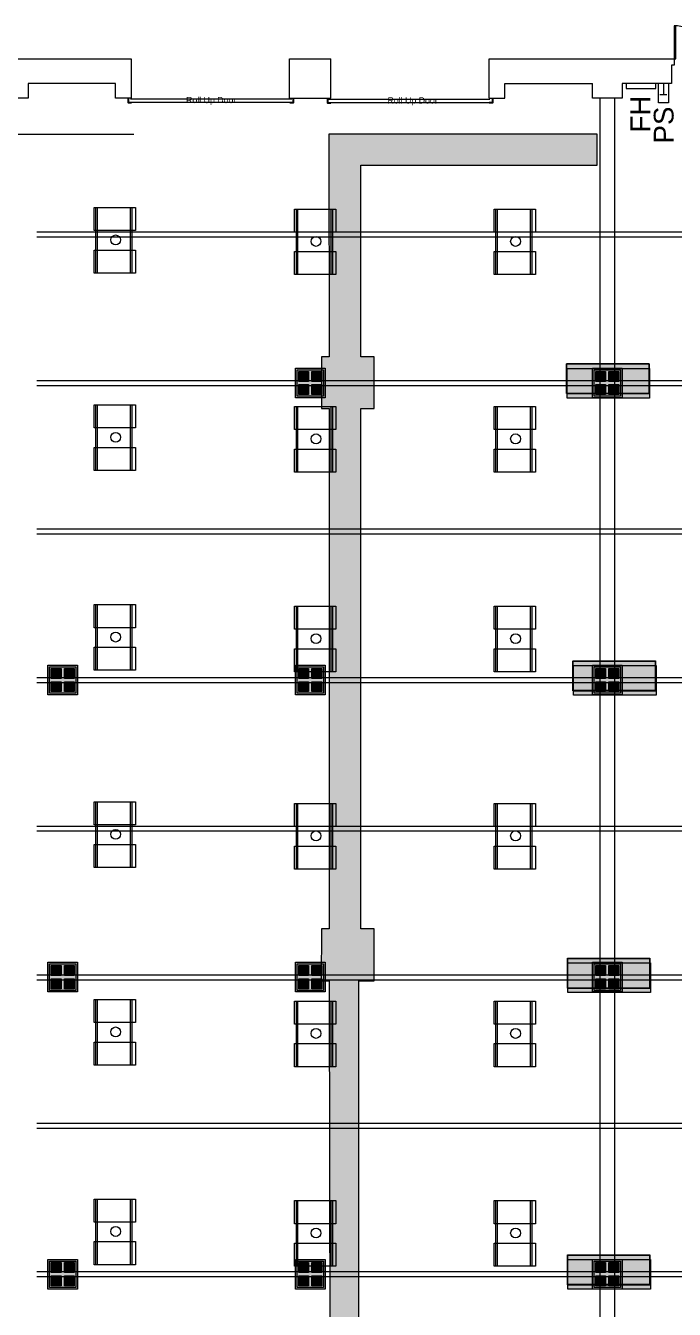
# Model space of a CAD drawing. Header units: inches. Extents: x -10671 to 1761, y -674 to 7170.
# Drawn here: x -6123 to -5337, y 2496 to 4051 of the extents above; entities that cross this region are included whole.
import ezdxf

# ---------------------------------------------------------------- set-up
doc = ezdxf.new("R2010")
doc.units = ezdxf.units.IN
doc.header["$LTSCALE"] = 19.2
doc.header["$MEASUREMENT"] = 0
for name, color, linetype, lineweight in [('DWG-0', 7, 'Continuous', 18), ('Venue-Ceiling-Lights', 7, 'Continuous', 5), ('Venue-Ceiling-Lights Circuits', 7, 'Continuous', 5), ('Venue-Floor Pockets', 7, 'Continuous', 5), ('Venue-Walls and Doors', 7, 'Continuous', 5)]:
    doc.layers.add(name, color=color, linetype=linetype, lineweight=lineweight)
for name, color, linetype, lineweight, true_color in [('DWG-bldg-utility box', 3, 'Continuous', 18, 0x00ff00), ('Venue-Ceiling-HVAC', 7, 'Continuous', 5, 0xbbbbbb), ('Venue-Fire Apparatus and Text', 1, 'Continuous', 5, 0xff0000), ('Venue-NO HANG ZONE', 7, 'Continuous', 15, 0xdd0000), ('Venue-Rigging Steel-High', 7, 'Continuous', 5, 0x800000), ('Venue-Rigging Steel-Low', 7, 'Continuous', 5, 0x0000dd)]:
    doc.layers.add(name, color=color, linetype=linetype, lineweight=lineweight, true_color=true_color)
doc.styles.add('Arial', font='Arial')

# ---------------------------------------------------------------- blocks, each defined once
blk = doc.blocks.new('A-xp01$0$AD03A')
at = {"layer": 'DWG-0'}
for p, q in [((0, 1), (0, 0)), ((0.049, 0), (0.049, 0.999)), ((0, 0), (0.049, 0))]:
    blk.add_line(p, q, dxfattribs=at)
blk.add_arc((0, 0), 1, 0, 90, dxfattribs=at)
blk = doc.blocks.new('FLOORBOX')
at = {"layer": 'Venue-Floor Pockets', "linetype": 'Continuous', "lineweight": 0, "true_color": 0xaaaaaa}
blk.add_hatch(color=253, dxfattribs=at).paths.add_polyline_path([(-18, 18), (18, 18), (18, -18), (-18, -18)])
at = {"layer": 'Venue-Floor Pockets', "linetype": 'Continuous', "lineweight": 0, "true_color": 0xbbbbbb}
blk.add_hatch(color=9, dxfattribs=at).paths.add_polyline_path([(-16, 16), (16, 16), (16, -16), (-16, -16)])
at = {"layer": 'Venue-Floor Pockets', "linetype": 'Continuous', "lineweight": 0, "true_color": 0xdddddd}
for points in [[(-14, 14), (-2, 14), (-2, 2), (-14, 2)], [(2, 14), (14, 14), (14, 2), (2, 2)], [(-14, -2), (-2, -2), (-2, -14), (-14, -14)], [(2, -2), (14, -2), (14, -14), (2, -14)]]:
    blk.add_hatch(color=254, dxfattribs=at).paths.add_polyline_path(points)
at = {"layer": 'Venue-Floor Pockets', "color": 7, "linetype": 'Continuous', "lineweight": 5, "flags": 128}
for points in [[(-18, 18), (18, 18), (18, -18), (-18, -18)], [(-16, 16), (16, 16), (16, -16), (-16, -16)], [(-14, 14), (-2, 14), (-2, 2), (-14, 2)], [(2, 14), (14, 14), (14, 2), (2, 2)], [(-14, -2), (-2, -2), (-2, -14), (-14, -14)], [(2, -2), (14, -2), (14, -14), (2, -14)]]:
    blk.add_lwpolyline(points, close=True, dxfattribs=at)
blk = doc.blocks.new('Group-2582-1')
at = {"layer": 'Venue-Ceiling-Lights', "color": 7, "linetype": 'Continuous', "lineweight": 5, "flags": 128}
for points in [[(-6040.1, 3831), (-5990.1, 3831), (-5990.1, 3803), (-6040.1, 3803)], [(-6038.1, 3831), (-6036.6, 3831), (-6036.6, 3751.4), (-6038.1, 3751.4)], [(-5996, 3831), (-5994.5, 3831), (-5994.5, 3751.4), (-5996, 3751.4)], [(-6040.1, 3779.4), (-5990.1, 3779.4), (-5990.1, 3751.4), (-6040.1, 3751.4)]]:
    blk.add_lwpolyline(points, close=True, dxfattribs=at)
at = {"layer": 'Venue-Ceiling-Lights', "color": 7, "linetype": 'Continuous', "lineweight": 5}
blk.add_circle((-6014.2, 3791.7), 6, dxfattribs=at)
blk = doc.blocks.new('Group-2583-1')
at = {"layer": 'Venue-Ceiling-Lights', "color": 7, "linetype": 'Continuous', "lineweight": 5, "flags": 128}
for points in [[(-5797.2, 3829.1), (-5747.2, 3829.1), (-5747.2, 3801.1), (-5797.2, 3801.1)], [(-5795.1, 3829.1), (-5793.6, 3829.1), (-5793.6, 3749.6), (-5795.1, 3749.6)], [(-5753, 3829.1), (-5751.5, 3829.1), (-5751.5, 3749.6), (-5753, 3749.6)], [(-5797.2, 3777.6), (-5747.2, 3777.6), (-5747.2, 3749.6), (-5797.2, 3749.6)]]:
    blk.add_lwpolyline(points, close=True, dxfattribs=at)
at = {"layer": 'Venue-Ceiling-Lights', "color": 7, "linetype": 'Continuous', "lineweight": 5}
blk.add_circle((-5771.3, 3789.9), 6, dxfattribs=at)
blk = doc.blocks.new('Group-2584-1')
at = {"layer": 'Venue-Ceiling-Lights', "color": 7, "linetype": 'Continuous', "lineweight": 5, "flags": 128}
for points in [[(-5555.3, 3829.1), (-5505.3, 3829.1), (-5505.3, 3801.1), (-5555.3, 3801.1)], [(-5553.2, 3829.1), (-5551.7, 3829.1), (-5551.7, 3749.6), (-5553.2, 3749.6)], [(-5511.1, 3829.1), (-5509.6, 3829.1), (-5509.6, 3749.6), (-5511.1, 3749.6)], [(-5555.3, 3777.6), (-5505.3, 3777.6), (-5505.3, 3749.6), (-5555.3, 3749.6)]]:
    blk.add_lwpolyline(points, close=True, dxfattribs=at)
at = {"layer": 'Venue-Ceiling-Lights', "color": 7, "linetype": 'Continuous', "lineweight": 5}
blk.add_circle((-5529.4, 3789.9), 6, dxfattribs=at)
blk = doc.blocks.new('Group-2591-1')
at = {"layer": 'Venue-Ceiling-Lights', "color": 7, "linetype": 'Continuous', "lineweight": 5, "flags": 128}
for points in [[(-6040.1, 3591.8), (-5990.1, 3591.8), (-5990.1, 3563.8), (-6040.1, 3563.8)], [(-6038.1, 3591.8), (-6036.6, 3591.8), (-6036.6, 3512.2), (-6038.1, 3512.2)], [(-5996, 3591.8), (-5994.5, 3591.8), (-5994.5, 3512.2), (-5996, 3512.2)], [(-6040.1, 3540.2), (-5990.1, 3540.2), (-5990.1, 3512.2), (-6040.1, 3512.2)]]:
    blk.add_lwpolyline(points, close=True, dxfattribs=at)
at = {"layer": 'Venue-Ceiling-Lights', "color": 7, "linetype": 'Continuous', "lineweight": 5}
blk.add_circle((-6014.2, 3552.5), 6, dxfattribs=at)
blk = doc.blocks.new('Group-2592-1')
at = {"layer": 'Venue-Ceiling-Lights', "color": 7, "linetype": 'Continuous', "lineweight": 5, "flags": 128}
for points in [[(-5797.2, 3589.9), (-5747.2, 3589.9), (-5747.2, 3561.9), (-5797.2, 3561.9)], [(-5795.1, 3589.9), (-5793.6, 3589.9), (-5793.6, 3510.3), (-5795.1, 3510.3)], [(-5753, 3589.9), (-5751.5, 3589.9), (-5751.5, 3510.3), (-5753, 3510.3)], [(-5797.2, 3538.3), (-5747.2, 3538.3), (-5747.2, 3510.3), (-5797.2, 3510.3)]]:
    blk.add_lwpolyline(points, close=True, dxfattribs=at)
at = {"layer": 'Venue-Ceiling-Lights', "color": 7, "linetype": 'Continuous', "lineweight": 5}
blk.add_circle((-5771.3, 3550.6), 6, dxfattribs=at)
blk = doc.blocks.new('Group-2593-1')
at = {"layer": 'Venue-Ceiling-Lights', "color": 7, "linetype": 'Continuous', "lineweight": 5, "flags": 128}
for points in [[(-5555.3, 3589.9), (-5505.3, 3589.9), (-5505.3, 3561.9), (-5555.3, 3561.9)], [(-5553.2, 3589.9), (-5551.7, 3589.9), (-5551.7, 3510.3), (-5553.2, 3510.3)], [(-5511.1, 3589.9), (-5509.6, 3589.9), (-5509.6, 3510.3), (-5511.1, 3510.3)], [(-5555.3, 3538.3), (-5505.3, 3538.3), (-5505.3, 3510.3), (-5555.3, 3510.3)]]:
    blk.add_lwpolyline(points, close=True, dxfattribs=at)
at = {"layer": 'Venue-Ceiling-Lights', "color": 7, "linetype": 'Continuous', "lineweight": 5}
blk.add_circle((-5529.4, 3550.6), 6, dxfattribs=at)
blk = doc.blocks.new('Group-2600-1')
at = {"layer": 'Venue-Ceiling-Lights', "color": 7, "linetype": 'Continuous', "lineweight": 5, "flags": 128}
for points in [[(-6040.1, 3349.7), (-5990.1, 3349.7), (-5990.1, 3321.7), (-6040.1, 3321.7)], [(-6038.1, 3349.7), (-6036.6, 3349.7), (-6036.6, 3270.1), (-6038.1, 3270.1)], [(-5996, 3349.7), (-5994.5, 3349.7), (-5994.5, 3270.1), (-5996, 3270.1)], [(-6040.1, 3298.1), (-5990.1, 3298.1), (-5990.1, 3270.1), (-6040.1, 3270.1)]]:
    blk.add_lwpolyline(points, close=True, dxfattribs=at)
at = {"layer": 'Venue-Ceiling-Lights', "color": 7, "linetype": 'Continuous', "lineweight": 5}
blk.add_circle((-6014.2, 3310.4), 6, dxfattribs=at)
blk = doc.blocks.new('Group-2601-1')
at = {"layer": 'Venue-Ceiling-Lights', "color": 7, "linetype": 'Continuous', "lineweight": 5, "flags": 128}
for points in [[(-5797.2, 3347.8), (-5747.2, 3347.8), (-5747.2, 3319.8), (-5797.2, 3319.8)], [(-5795.1, 3347.8), (-5793.6, 3347.8), (-5793.6, 3268.2), (-5795.1, 3268.2)], [(-5753, 3347.8), (-5751.5, 3347.8), (-5751.5, 3268.2), (-5753, 3268.2)], [(-5797.2, 3296.2), (-5747.2, 3296.2), (-5747.2, 3268.2), (-5797.2, 3268.2)]]:
    blk.add_lwpolyline(points, close=True, dxfattribs=at)
at = {"layer": 'Venue-Ceiling-Lights', "color": 7, "linetype": 'Continuous', "lineweight": 5}
blk.add_circle((-5771.3, 3308.5), 6, dxfattribs=at)
blk = doc.blocks.new('Group-2602-1')
at = {"layer": 'Venue-Ceiling-Lights', "color": 7, "linetype": 'Continuous', "lineweight": 5, "flags": 128}
for points in [[(-5555.3, 3347.8), (-5505.3, 3347.8), (-5505.3, 3319.8), (-5555.3, 3319.8)], [(-5553.2, 3347.8), (-5551.7, 3347.8), (-5551.7, 3268.2), (-5553.2, 3268.2)], [(-5511.1, 3347.8), (-5509.6, 3347.8), (-5509.6, 3268.2), (-5511.1, 3268.2)], [(-5555.3, 3296.2), (-5505.3, 3296.2), (-5505.3, 3268.2), (-5555.3, 3268.2)]]:
    blk.add_lwpolyline(points, close=True, dxfattribs=at)
at = {"layer": 'Venue-Ceiling-Lights', "color": 7, "linetype": 'Continuous', "lineweight": 5}
blk.add_circle((-5529.4, 3308.5), 6, dxfattribs=at)
blk = doc.blocks.new('Group-2609-1')
at = {"layer": 'Venue-Ceiling-Lights', "color": 7, "linetype": 'Continuous', "lineweight": 5, "flags": 128}
for points in [[(-6040.1, 3110.7), (-5990.1, 3110.7), (-5990.1, 3082.7), (-6040.1, 3082.7)], [(-6038.1, 3110.7), (-6036.6, 3110.7), (-6036.6, 3031.1), (-6038.1, 3031.1)], [(-5996, 3110.7), (-5994.5, 3110.7), (-5994.5, 3031.1), (-5996, 3031.1)], [(-6040.1, 3059.1), (-5990.1, 3059.1), (-5990.1, 3031.1), (-6040.1, 3031.1)]]:
    blk.add_lwpolyline(points, close=True, dxfattribs=at)
at = {"layer": 'Venue-Ceiling-Lights', "color": 7, "linetype": 'Continuous', "lineweight": 5}
blk.add_circle((-6014.2, 3071.4), 6, dxfattribs=at)
blk = doc.blocks.new('Group-2610-1')
at = {"layer": 'Venue-Ceiling-Lights', "color": 7, "linetype": 'Continuous', "lineweight": 5, "flags": 128}
for points in [[(-5797.2, 3108.8), (-5747.2, 3108.8), (-5747.2, 3080.8), (-5797.2, 3080.8)], [(-5795.1, 3108.8), (-5793.6, 3108.8), (-5793.6, 3029.2), (-5795.1, 3029.2)], [(-5753, 3108.8), (-5751.5, 3108.8), (-5751.5, 3029.2), (-5753, 3029.2)], [(-5797.2, 3057.2), (-5747.2, 3057.2), (-5747.2, 3029.2), (-5797.2, 3029.2)]]:
    blk.add_lwpolyline(points, close=True, dxfattribs=at)
at = {"layer": 'Venue-Ceiling-Lights', "color": 7, "linetype": 'Continuous', "lineweight": 5}
blk.add_circle((-5771.3, 3069.5), 6, dxfattribs=at)
blk = doc.blocks.new('Group-2611-1')
at = {"layer": 'Venue-Ceiling-Lights', "color": 7, "linetype": 'Continuous', "lineweight": 5, "flags": 128}
for points in [[(-5555.3, 3108.8), (-5505.3, 3108.8), (-5505.3, 3080.8), (-5555.3, 3080.8)], [(-5553.2, 3108.8), (-5551.7, 3108.8), (-5551.7, 3029.2), (-5553.2, 3029.2)], [(-5511.1, 3108.8), (-5509.6, 3108.8), (-5509.6, 3029.2), (-5511.1, 3029.2)], [(-5555.3, 3057.2), (-5505.3, 3057.2), (-5505.3, 3029.2), (-5555.3, 3029.2)]]:
    blk.add_lwpolyline(points, close=True, dxfattribs=at)
at = {"layer": 'Venue-Ceiling-Lights', "color": 7, "linetype": 'Continuous', "lineweight": 5}
blk.add_circle((-5529.4, 3069.5), 6, dxfattribs=at)
blk = doc.blocks.new('Group-2618-1')
at = {"layer": 'Venue-Ceiling-Lights', "color": 7, "linetype": 'Continuous', "lineweight": 5, "flags": 128}
for points in [[(-6040.1, 2871.2), (-5990.1, 2871.2), (-5990.1, 2843.2), (-6040.1, 2843.2)], [(-6038.1, 2871.2), (-6036.6, 2871.2), (-6036.6, 2791.6), (-6038.1, 2791.6)], [(-5996, 2871.2), (-5994.5, 2871.2), (-5994.5, 2791.6), (-5996, 2791.6)], [(-6040.1, 2819.6), (-5990.1, 2819.6), (-5990.1, 2791.6), (-6040.1, 2791.6)]]:
    blk.add_lwpolyline(points, close=True, dxfattribs=at)
at = {"layer": 'Venue-Ceiling-Lights', "color": 7, "linetype": 'Continuous', "lineweight": 5}
blk.add_circle((-6014.2, 2831.9), 6, dxfattribs=at)
blk = doc.blocks.new('Group-2619-1')
at = {"layer": 'Venue-Ceiling-Lights', "color": 7, "linetype": 'Continuous', "lineweight": 5, "flags": 128}
for points in [[(-5797.2, 2869.3), (-5747.2, 2869.3), (-5747.2, 2841.3), (-5797.2, 2841.3)], [(-5795.1, 2869.3), (-5793.6, 2869.3), (-5793.6, 2789.8), (-5795.1, 2789.8)], [(-5753, 2869.3), (-5751.5, 2869.3), (-5751.5, 2789.8), (-5753, 2789.8)], [(-5797.2, 2817.8), (-5747.2, 2817.8), (-5747.2, 2789.8), (-5797.2, 2789.8)]]:
    blk.add_lwpolyline(points, close=True, dxfattribs=at)
at = {"layer": 'Venue-Ceiling-Lights', "color": 7, "linetype": 'Continuous', "lineweight": 5}
blk.add_circle((-5771.3, 2830.1), 6, dxfattribs=at)
blk = doc.blocks.new('Group-2620-1')
at = {"layer": 'Venue-Ceiling-Lights', "color": 7, "linetype": 'Continuous', "lineweight": 5, "flags": 128}
for points in [[(-5555.3, 2869.3), (-5505.3, 2869.3), (-5505.3, 2841.3), (-5555.3, 2841.3)], [(-5553.2, 2869.3), (-5551.7, 2869.3), (-5551.7, 2789.8), (-5553.2, 2789.8)], [(-5511.1, 2869.3), (-5509.6, 2869.3), (-5509.6, 2789.8), (-5511.1, 2789.8)], [(-5555.3, 2817.8), (-5505.3, 2817.8), (-5505.3, 2789.8), (-5555.3, 2789.8)]]:
    blk.add_lwpolyline(points, close=True, dxfattribs=at)
at = {"layer": 'Venue-Ceiling-Lights', "color": 7, "linetype": 'Continuous', "lineweight": 5}
blk.add_circle((-5529.4, 2830.1), 6, dxfattribs=at)
blk = doc.blocks.new('Group-2627-1')
at = {"layer": 'Venue-Ceiling-Lights', "color": 7, "linetype": 'Continuous', "lineweight": 5, "flags": 128}
for points in [[(-6040.1, 2629.4), (-5990.1, 2629.4), (-5990.1, 2601.4), (-6040.1, 2601.4)], [(-6038.1, 2629.4), (-6036.6, 2629.4), (-6036.6, 2549.8), (-6038.1, 2549.8)], [(-5996, 2629.4), (-5994.5, 2629.4), (-5994.5, 2549.8), (-5996, 2549.8)], [(-6040.1, 2577.8), (-5990.1, 2577.8), (-5990.1, 2549.8), (-6040.1, 2549.8)]]:
    blk.add_lwpolyline(points, close=True, dxfattribs=at)
at = {"layer": 'Venue-Ceiling-Lights', "color": 7, "linetype": 'Continuous', "lineweight": 5}
blk.add_circle((-6014.2, 2590.1), 6, dxfattribs=at)
blk = doc.blocks.new('Group-2628-1')
at = {"layer": 'Venue-Ceiling-Lights', "color": 7, "linetype": 'Continuous', "lineweight": 5, "flags": 128}
for points in [[(-5797.2, 2627.5), (-5747.2, 2627.5), (-5747.2, 2599.5), (-5797.2, 2599.5)], [(-5795.1, 2627.5), (-5793.6, 2627.5), (-5793.6, 2547.9), (-5795.1, 2547.9)], [(-5753, 2627.5), (-5751.5, 2627.5), (-5751.5, 2547.9), (-5753, 2547.9)], [(-5797.2, 2575.9), (-5747.2, 2575.9), (-5747.2, 2547.9), (-5797.2, 2547.9)]]:
    blk.add_lwpolyline(points, close=True, dxfattribs=at)
at = {"layer": 'Venue-Ceiling-Lights', "color": 7, "linetype": 'Continuous', "lineweight": 5}
blk.add_circle((-5771.3, 2588.2), 6, dxfattribs=at)
blk = doc.blocks.new('Group-2629-1')
at = {"layer": 'Venue-Ceiling-Lights', "color": 7, "linetype": 'Continuous', "lineweight": 5, "flags": 128}
for points in [[(-5555.3, 2627.5), (-5505.3, 2627.5), (-5505.3, 2599.5), (-5555.3, 2599.5)], [(-5553.2, 2627.5), (-5551.7, 2627.5), (-5551.7, 2547.9), (-5553.2, 2547.9)], [(-5511.1, 2627.5), (-5509.6, 2627.5), (-5509.6, 2547.9), (-5511.1, 2547.9)], [(-5555.3, 2575.9), (-5505.3, 2575.9), (-5505.3, 2547.9), (-5555.3, 2547.9)]]:
    blk.add_lwpolyline(points, close=True, dxfattribs=at)
at = {"layer": 'Venue-Ceiling-Lights', "color": 7, "linetype": 'Continuous', "lineweight": 5}
blk.add_circle((-5529.4, 2588.2), 6, dxfattribs=at)

msp = doc.modelspace()

# ---------------------------------------------------------------- hatches: boundary and pattern name
at = {"layer": 'Venue-Ceiling-HVAC', "linetype": 'Continuous', "lineweight": 0, "true_color": 0xbbbbbb}
msp.add_hatch(color=9, dxfattribs=at).paths.add_polyline_path([(-5430.6, 3919.8), (-5719.2, 3919.8), (-5719.4, 3919.7), (-5755.7, 3919.8), (-5755.2, 3650.1), (-5764.5, 3649.9), (-5764.5, 3587.4), (-5755.2, 3587.4), (-5755.2, 3503.3), (-5755.2, 2956.7), (-5764.5, 2956.7), (-5764.9, 2894), (-5755.2, 2894), (-5754.1, 2234.2), (-5764.5, 2234.2), (-5764.5, 2174.2), (-5754.6, 2174.2), (-5755.8, 1753.5), (-5764.5, 1753.5), (-5764.5, 1690.8), (-5755.2, 1690.8), (-5755.2, 1055.9), (-5764.5, 1055.9), (-5764.5, 993.9), (-5700.9, 993.2), (-5700.9, 1055.9), (-5716.9, 1055.9), (-5716.3, 1690.8), (-5700.4, 1690.8), (-5700.6, 1753.5), (-5716.8, 1753.5), (-5716.8, 2171.5), (-5700.4, 2171.5), (-5700.5, 2234.2), (-5719.3, 2234.2), (-5719.3, 2894), (-5700.9, 2894), (-5700.9, 2956.7), (-5716.9, 2956.7), (-5716.9, 3587.4), (-5700.9, 3587.4), (-5700.9, 3650.1), (-5716.8, 3650.1), (-5716.8, 3882.4), (-5430.6, 3882.4)])
at = {"layer": 'Venue-NO HANG ZONE', "linetype": 'Continuous', "lineweight": 0}
for points in [[(-5467.5, 3605.7), (-5467.5, 3641.7), (-5367.5, 3641.7), (-5367.5, 3605.7)], [(-5466.9, 3600), (-5466.9, 3636), (-5366.9, 3636), (-5366.9, 3600)], [(-5459.7, 3245.7), (-5459.7, 3281.7), (-5359.7, 3281.7), (-5359.7, 3245.7)], [(-5459.1, 3240), (-5459.1, 3276), (-5359.1, 3276), (-5359.1, 3240)], [(-5466.6, 2885.1), (-5466.6, 2921.1), (-5366.6, 2921.1), (-5366.6, 2885.1)], [(-5466, 2879.5), (-5466, 2915.5), (-5366, 2915.5), (-5366, 2879.5)], [(-5466.6, 2525.7), (-5466.6, 2561.7), (-5366.6, 2561.7), (-5366.6, 2525.7)], [(-5466, 2520), (-5466, 2556), (-5366, 2556), (-5366, 2520)]]:
    msp.add_hatch(color=7, dxfattribs=at).paths.add_polyline_path(points)

# ---------------------------------------------------------------- linework, layer by layer
at = {"layer": 'Venue-Ceiling-HVAC', "flags": 128}
msp.add_lwpolyline([(-5719.3, 2234.2), (-5719.3, 2894), (-5700.9, 2894), (-5700.9, 2956.7), (-5716.9, 2956.7), (-5716.9, 3587.4), (-5700.9, 3587.4), (-5700.9, 3650.1), (-5716.8, 3650.1), (-5716.8, 3882.4), (-5430.6, 3882.4), (-5430.6, 3919.8), (-5719.2, 3919.8), (-5719.4, 3919.7), (-5755.7, 3919.8), (-5755.2, 3650.1), (-5764.5, 3649.9), (-5764.5, 3587.4), (-5755.2, 3587.4), (-5755.2, 3503.3), (-5755.2, 2956.7), (-5764.5, 2956.7), (-5764.9, 2894), (-5755.2, 2894), (-5754.1, 2234.2)], dxfattribs=at)
at = {"layer": 'Venue-Ceiling-Lights Circuits', "color": 7, "linetype": 'Continuous', "lineweight": 5}
msp.add_line((-9940.8, 3919.9), (-5992.1, 3919.9), dxfattribs=at)
at = {"layer": 'Venue-Fire Apparatus and Text', "color": 1, "linetype": 'Continuous', "true_color": 0xff0000}
for p, q in [((-5346, 3967.6), (-5354.7, 3967.6)), ((-5350.2, 3981.6), (-5350.2, 3967.6))]:
    msp.add_line(p, q, dxfattribs=at)
at = {"layer": 'Venue-Fire Apparatus and Text', "linetype": 'Continuous', "flags": 128}
msp.add_lwpolyline([(-5395.5, 3981.3), (-5395.5, 3975.3), (-5359.5, 3975.3), (-5359.5, 3981.3)], dxfattribs=at)
at = {"layer": 'Venue-Fire Apparatus and Text', "color": 1, "linetype": 'Continuous', "true_color": 0xff0000, "flags": 128}
msp.add_lwpolyline([(-5344.1, 3981.6), (-5344.1, 3957.6), (-5356.1, 3957.6), (-5356.1, 3981.6)], dxfattribs=at)
at = {"layer": 'Venue-NO HANG ZONE', "flags": 128}
for points in [[(-5467.5, 3605.7), (-5467.5, 3641.7), (-5367.5, 3641.7), (-5367.5, 3605.7)], [(-5466.9, 3600), (-5466.9, 3636), (-5366.9, 3636), (-5366.9, 3600)], [(-5459.7, 3245.7), (-5459.7, 3281.7), (-5359.7, 3281.7), (-5359.7, 3245.7)], [(-5459.1, 3240), (-5459.1, 3276), (-5359.1, 3276), (-5359.1, 3240)], [(-5466.6, 2885.1), (-5466.6, 2921.1), (-5366.6, 2921.1), (-5366.6, 2885.1)], [(-5466, 2879.5), (-5466, 2915.5), (-5366, 2915.5), (-5366, 2879.5)], [(-5466.6, 2525.7), (-5466.6, 2561.7), (-5366.6, 2561.7), (-5366.6, 2525.7)], [(-5466, 2520), (-5466, 2556), (-5366, 2556), (-5366, 2520)]]:
    msp.add_lwpolyline(points, close=True, dxfattribs=at)
at = {"layer": 'Venue-NO HANG ZONE'}
for points in [[(-5467.5, 3605.4, 1), (-5467.5, 3641.4, 1), (-5367.5, 3641.4, 1), (-5367.5, 3605.4, 1)], [(-5467.5, 3605.4), (-5467.5, 3641.4), (-5367.5, 3641.4), (-5367.5, 3605.4)], [(-5467.5, 3641.4), (-5467.5, 3641.4, 1), (-5367.5, 3641.4, 1), (-5367.5, 3641.4)], [(-5467.5, 3605.4), (-5467.5, 3605.4, 1), (-5467.5, 3641.4, 1), (-5467.5, 3641.4)], [(-5367.5, 3641.4), (-5367.5, 3641.4, 1), (-5367.5, 3605.4, 1), (-5367.5, 3605.4)], [(-5367.5, 3605.4), (-5367.5, 3605.4, 1), (-5467.5, 3605.4, 1), (-5467.5, 3605.4)], [(-5459.8, 3245.4, 1), (-5459.8, 3281.4, 1), (-5359.8, 3281.4, 1), (-5359.8, 3245.4, 1)], [(-5459.8, 3245.4), (-5459.8, 3281.4), (-5359.8, 3281.4), (-5359.8, 3245.4)], [(-5459.8, 3281.4), (-5459.8, 3281.4, 1), (-5359.8, 3281.4, 1), (-5359.8, 3281.4)], [(-5459.8, 3245.4), (-5459.8, 3245.4, 1), (-5459.8, 3281.4, 1), (-5459.8, 3281.4)], [(-5359.8, 3281.4), (-5359.8, 3281.4, 1), (-5359.8, 3245.4, 1), (-5359.8, 3245.4)], [(-5359.8, 3245.4), (-5359.8, 3245.4, 1), (-5459.8, 3245.4, 1), (-5459.8, 3245.4)], [(-5466.6, 2884.9, 1), (-5466.6, 2920.9, 1), (-5366.6, 2920.9, 1), (-5366.6, 2884.9, 1)], [(-5466.6, 2884.9), (-5466.6, 2920.9), (-5366.6, 2920.9), (-5366.6, 2884.9)], [(-5466.6, 2920.9), (-5466.6, 2920.9, 1), (-5366.6, 2920.9, 1), (-5366.6, 2920.9)], [(-5466.6, 2884.9), (-5466.6, 2884.9, 1), (-5466.6, 2920.9, 1), (-5466.6, 2920.9)], [(-5366.6, 2920.9), (-5366.6, 2920.9, 1), (-5366.6, 2884.9, 1), (-5366.6, 2884.9)], [(-5366.6, 2884.9), (-5366.6, 2884.9, 1), (-5466.6, 2884.9, 1), (-5466.6, 2884.9)], [(-5466.6, 2525.4, 1), (-5466.6, 2561.4, 1), (-5366.6, 2561.4, 1), (-5366.6, 2525.4, 1)], [(-5466.6, 2525.4), (-5466.6, 2561.4), (-5366.6, 2561.4), (-5366.6, 2525.4)], [(-5466.6, 2561.4), (-5466.6, 2561.4, 1), (-5366.6, 2561.4, 1), (-5366.6, 2561.4)], [(-5466.6, 2525.4), (-5466.6, 2525.4, 1), (-5466.6, 2561.4, 1), (-5466.6, 2561.4)], [(-5366.6, 2561.4), (-5366.6, 2561.4, 1), (-5366.6, 2525.4, 1), (-5366.6, 2525.4)], [(-5366.6, 2525.4), (-5366.6, 2525.4, 1), (-5466.6, 2525.4, 1), (-5466.6, 2525.4)]]:
    msp.add_3dface(points, dxfattribs=at)
at = {"layer": 'Venue-Rigging Steel-High'}
for p, q in [((-3974.7, 3801), (-6109.9, 3801)), ((-3974.7, 3795), (-6109.9, 3795)), ((-3974.7, 3621), (-6109.9, 3621)), ((-3974.7, 3615), (-6109.9, 3615)), ((-3974.7, 3441.1), (-6109.9, 3441.1)), ((-3974.7, 3435.1), (-6109.9, 3435.1)), ((-3974.7, 3261), (-6109.9, 3261)), ((-3974.7, 3255), (-6109.9, 3255)), ((-3974.7, 3081), (-6109.9, 3081)), ((-3974.7, 3075), (-6109.9, 3075)), ((-3974.7, 2900.7), (-6109.9, 2900.7)), ((-3974.7, 2894.7), (-6109.9, 2894.7)), ((-3974.7, 2721), (-6109.9, 2721)), ((-3974.7, 2715), (-6109.9, 2715)), ((-3974.7, 2541), (-6109.9, 2541)), ((-3974.7, 2535), (-6109.9, 2535))]:
    msp.add_line(p, q, dxfattribs=at)
at = {"layer": 'Venue-Rigging Steel-Low'}
for p, q in [((-5427, 753.1), (-5427, 3963.1)), ((-5409, 753.1), (-5409, 3963.1))]:
    msp.add_line(p, q, dxfattribs=at)
at = {"layer": 'Venue-Walls and Doors'}
for p, q in [((-5803.3, 3963.3), (-5803.3, 4011.3)), ((-5803.3, 4011.3), (-5753.3, 4011.3)), ((-5753.3, 3963.3), (-5753.3, 4011.3)), ((-5561.3, 3963.3), (-5561.3, 4011.3)), ((-5561.3, 4011.3), (-5337.2, 4011.3)), ((-5340.2, 4003.3), (-5340.2, 3981.3)), ((-5337.2, 4003.3), (-5340.2, 4003.3)), ((-5337.2, 4011.3), (-5337.2, 4003.3)), ((-5542.3, 3981.3), (-5436.3, 3981.3)), ((-5542.3, 3963.3), (-5542.3, 3981.3)), ((-5340.2, 3981.3), (-5400.2, 3981.3)), ((-5800.8, 3962.3), (-5996.1, 3962.3)), ((-5800.8, 3962.3), (-5996.1, 3962.3)), ((-5800.8, 3958.3), (-5996.1, 3958.3)), ((-5803.3, 3963.3), (-5753.3, 3963.3)), ((-5755.8, 3962.4), (-5560.4, 3962.4)), ((-5755.8, 3962.4), (-5560.4, 3962.4)), ((-5755.8, 3958.4), (-5560.4, 3958.4)), ((-5561.3, 3963.3), (-5542.3, 3963.3))]:
    msp.add_line(p, q, dxfattribs=at)
at = {"layer": 'Venue-Walls and Doors', "flags": 128}
for points in [[(-6160.5, 4011.3), (-5995.2, 4011.3), (-5995.2, 3963.3), (-6014.2, 3963.3), (-6014.2, 3981.3), (-6120.3, 3981.3), (-6120.3, 3963.3), (-6158.3, 3963.3)], [(-5400.2, 3981.3), (-5400.3, 3963.3), (-5436.2, 3963.3), (-5436.2, 3981.3)]]:
    msp.add_lwpolyline(points, dxfattribs=at)
at = {"layer": 'Venue-Walls and Doors', "lineweight": 25, "flags": 128}
for points in [[(-5999, 3964.1), (-5999, 3958.1), (-5995, 3958.1)], [(-5799, 3963.7), (-5799, 3957.7), (-5803, 3957.7)], [(-5757.5, 3963.7), (-5757.5, 3957.7), (-5753.5, 3957.7)], [(-5557.5, 3963.7), (-5557.5, 3957.7), (-5561.5, 3957.7)]]:
    msp.add_lwpolyline(points, dxfattribs=at)

# ---------------------------------------------------------------- block references
at = {"layer": 'DWG-bldg-utility box', "rotation": 90}
for p in [(-5778.3, 3618.3), (-5418.3, 3618.3), (-6078.3, 3258.3), (-5778.3, 3258.3), (-5418.3, 3258.3), (-6078.3, 2898.3), (-5778.3, 2898.3), (-5418.3, 2898.3), (-6078.3, 2538.3), (-5778.3, 2538.3), (-5418.3, 2538.3)]:
    msp.add_blockref('FLOORBOX', p, dxfattribs=at)
at = {"layer": 'Venue-Ceiling-Lights', "color": 7}
for name in ['Group-2582-1', 'Group-2583-1', 'Group-2584-1', 'Group-2591-1', 'Group-2592-1', 'Group-2593-1', 'Group-2600-1', 'Group-2601-1', 'Group-2602-1', 'Group-2609-1', 'Group-2610-1', 'Group-2611-1', 'Group-2618-1', 'Group-2619-1', 'Group-2620-1', 'Group-2627-1', 'Group-2628-1', 'Group-2629-1']:
    msp.add_blockref(name, (0, 0), dxfattribs=at)
at = {"layer": 'Venue-Walls and Doors', "xscale": 40, "yscale": 40, "zscale": 40}
msp.add_blockref('A-xp01$0$AD03A', (-5337.2, 4011.3), dxfattribs=at)

# ---------------------------------------------------------------- texts
at = {"layer": 'Venue-Fire Apparatus and Text', "char_height": 24, "attachment_point": 5, "rotation": 90, "line_spacing_factor": 0.970891, "style": 'Arial'}
for s, insert in [('FH', (-5378.2, 3944.1)), ('PS', (-5349.7, 3930.9))]:
    msp.add_mtext(s, dxfattribs=dict(at, insert=insert))
at = {"layer": 'Venue-Walls and Doors', "color": 7, "char_height": 7.611, "attachment_point": 5, "line_spacing_factor": 0.970891, "style": 'Arial'}
for insert in [(-5898.4, 3960.1), (-5654.2, 3959.6)]:
    msp.add_mtext('Roll Up Door', dxfattribs=dict(at, insert=insert))

doc.saveas('drawing.dxf')
